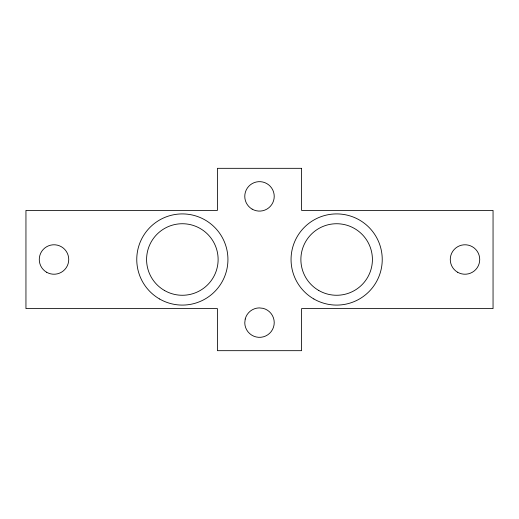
<?xml version="1.0" encoding="UTF-8"?>
<svg xmlns="http://www.w3.org/2000/svg" width="519" height="519" viewBox="0 0 519 519"><rect width="100%" height="100%" fill="white"/><g stroke="black" fill="none" stroke-linecap="round" stroke-linejoin="round"><path stroke-width="0.78" d="M245.208 319.055L244.773 322.876A14.727 14.727 0 0 0 258.468 337.311A14.727 14.727 0 0 0 274.045 324.926A14.727 14.727 0 0 0 263.068 308.331L259.247 307.897A14.727 14.727 0 0 0 245.208 319.055M301.578 168.325L217.422 168.325L217.422 210.403L25.95 210.403L25.95 308.597L217.422 308.597L217.422 350.675L301.578 350.675L301.578 308.597L493.05 308.597L493.05 210.403L301.578 210.403L301.578 168.325M457.635 272.254A14.727 14.727 0 0 0 479.725 259.5A14.727 14.727 0 0 0 457.635 246.746A14.727 14.727 0 0 0 457.635 272.254M46.639 272.254A14.727 14.727 0 0 0 68.735 259.5A14.727 14.727 0 0 0 46.639 246.746A14.727 14.727 0 0 0 46.639 272.254M252.137 209.131A14.727 14.727 0 0 0 274.227 196.377A14.727 14.727 0 0 0 252.137 183.622A14.727 14.727 0 0 0 252.137 209.131M313.852 298.983A45.588 45.588 0 0 0 382.237 259.5A45.588 45.588 0 0 0 313.852 220.017A45.588 45.588 0 0 0 313.852 298.983M159.56 298.983A45.588 45.588 0 0 0 227.938 259.5A45.588 45.588 0 0 0 159.56 220.017A45.588 45.588 0 0 0 159.56 298.983M164.465 290.478A35.772 35.772 0 0 0 218.123 259.5A35.772 35.772 0 0 0 164.465 228.522A35.772 35.772 0 0 0 164.465 290.478M318.763 290.478A35.772 35.772 0 0 0 372.415 259.5A35.772 35.772 0 0 0 318.763 228.522A35.772 35.772 0 0 0 318.763 290.478"/></g></svg>
